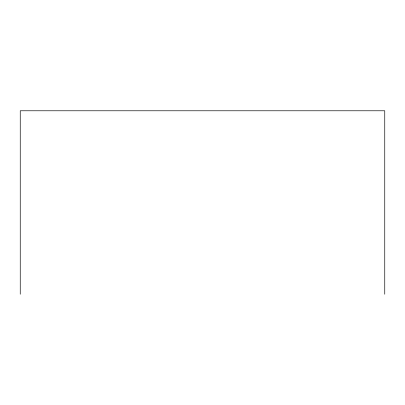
<?xml version="1.0" encoding="UTF-8"?>
<svg xmlns="http://www.w3.org/2000/svg" width="405" height="405" viewBox="0 0 405 405"><rect width="100%" height="100%" fill="white"/><g stroke="black" fill="none" stroke-linecap="round" stroke-linejoin="round"><path stroke-width="0.61" d="M384.75 294.222L384.75 110.778L20.25 110.778L20.25 294.222"/></g></svg>
